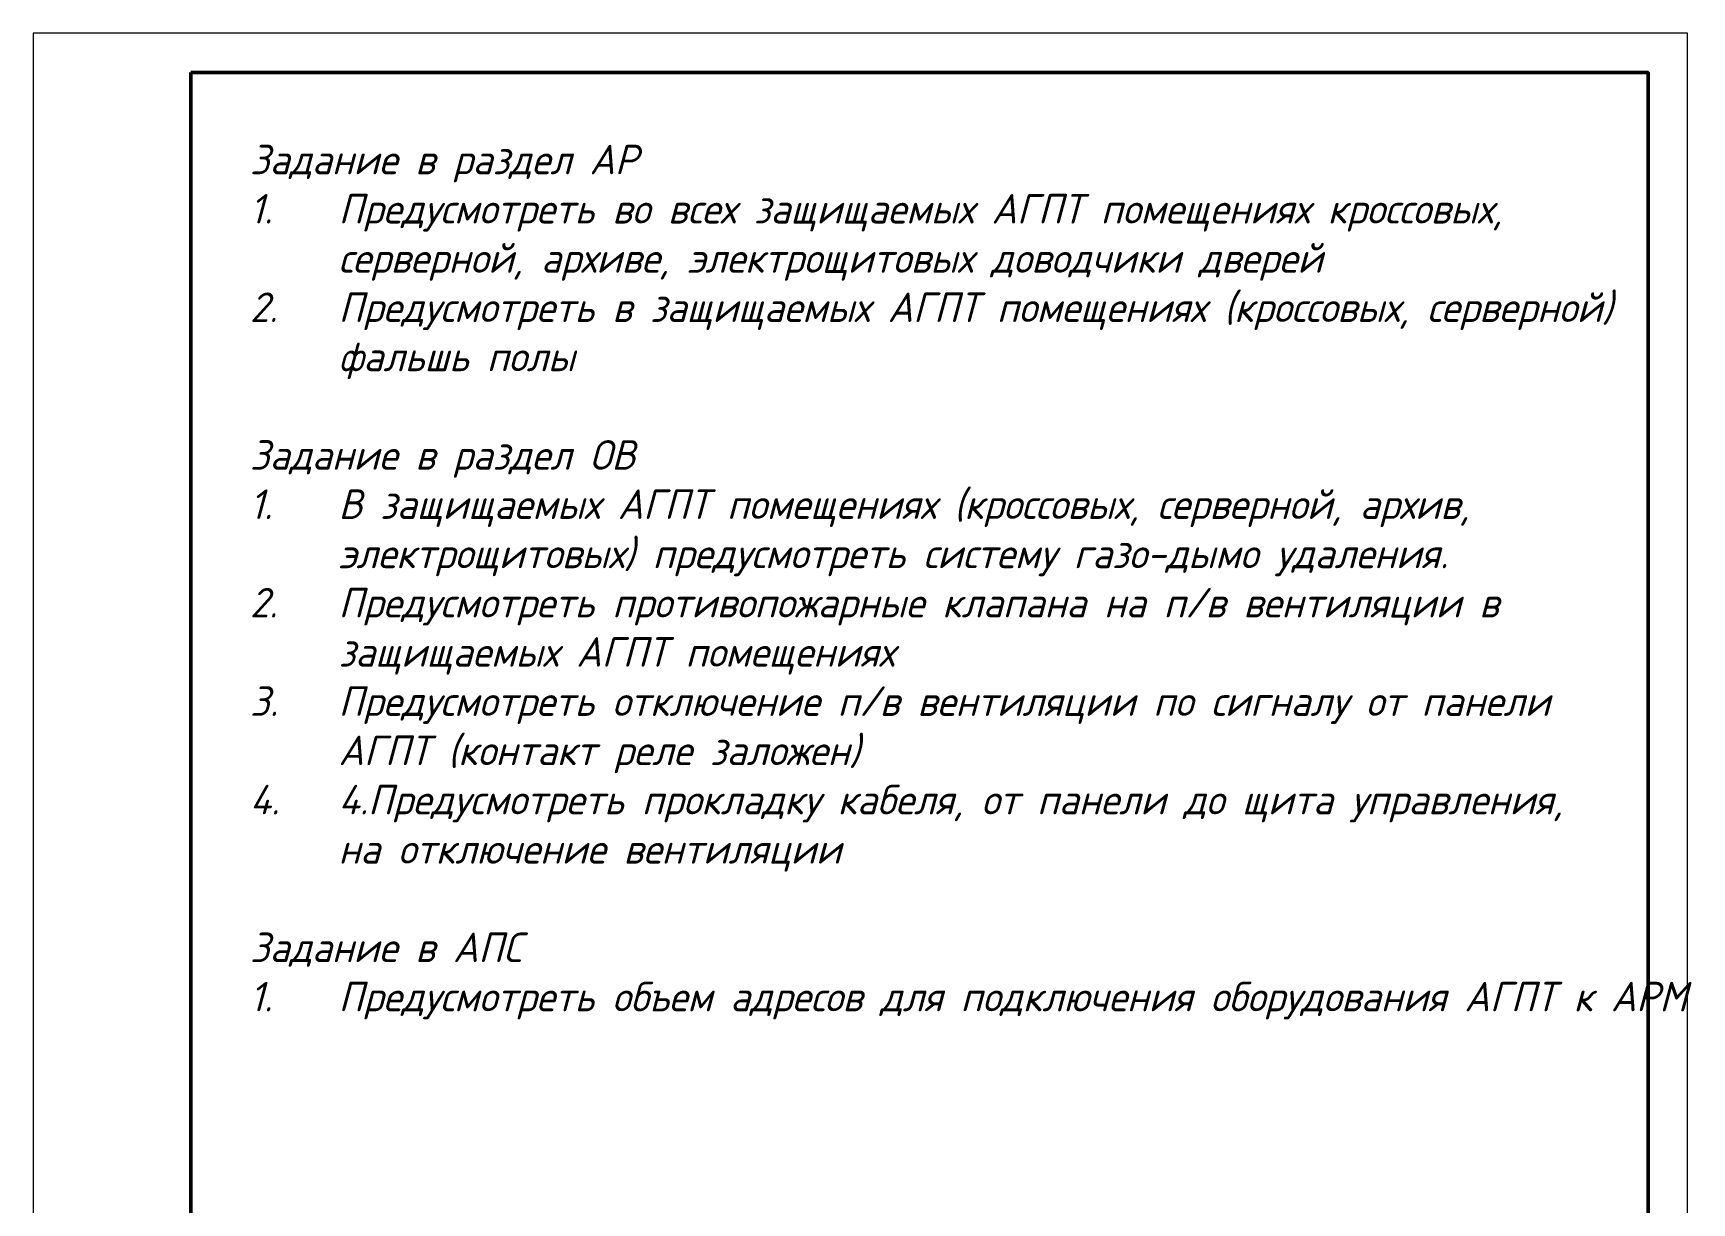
# Model space of a CAD drawing. Header units: millimetres. Extents: x 2020 to 424620, y 1313 to 117846.
# Drawn here: x 397625 to 406047, y 111906 to 117846 of the extents above; entities that cross this region are included whole.
import ezdxf

# ---------------------------------------------------------------- set-up
doc = ezdxf.new("R2010")
doc.units = ezdxf.units.MM
doc.layers.add('АГПТ', color=7, linetype='Continuous')
doc.styles.add('GOST-2.304_Type-B_italic', font='GOST_Common Italic.ttf')

# ---------------------------------------------------------------- blocks, each defined once
blk = doc.blocks.new('*U87')
at = {"lineweight": 0}
blk.add_lwpolyline([(-205, -5), (5, -5), (5, 292), (-205, 292)], close=True, dxfattribs=at)
at = {"color": 0, "linetype": 'Continuous', "lineweight": 50}
blk.add_lwpolyline([(-185, 287), (0, 287), (0, 0), (-185, 0)], close=True, dxfattribs=at)

msp = doc.modelspace()

# ---------------------------------------------------------------- block references
at = {"xscale": 40, "yscale": 40, "zscale": 40}
msp.add_blockref('*U87', (405824.8, 106165.5), dxfattribs=at)

# ---------------------------------------------------------------- texts
at = {"layer": 'АГПТ', "insert": (398725, 117278.8), "char_height": 150, "attachment_point": 1, "style": 'GOST-2.304_Type-B_italic'}
msp.add_mtext_dynamic_manual_height_columns('Задание в раздел АР\\P\\pxi-3,l3,t3;1.^IПредусмотреть во всех защищаемых АГПТ помещениях кроссовых, серверной, архиве, электрощитовых доводчики дверей\\P2.^IПредусмотреть в защищаемых АГПТ помещениях (кроссовых, серверной) фальшь полы\\P\\pi0,l0,tz;\\PЗадание в раздел ОВ\\P\\pi-3,l3,t3;1.^IВ защищаемых АГПТ помещениях (кроссовых, серверной, архив, электрощитовых) предусмотреть систему газо-дымо удаления.\\P2.^IПредусмотреть противопожарные клапана на п/в вентиляции в защищаемых АГПТ помещениях \\P3.^IПредусмотреть отключение п/в вентиляции по сигналу от панели АГПТ (контакт реле заложен)\\P4.^I4.^IПредусмотреть прокладку кабеля, от панели до щита управления, на отключение вентиляции \\P\\pi0,l0,tz;\\PЗадание в АПС\\P\\pi-3,l3,t3;1.^IПредусмотреть объем адресов для подключения оборудования АГПТ к АРМ', width=6935.177, gutter_width=1, heights=[0], dxfattribs=at)

doc.saveas('drawing.dxf')
